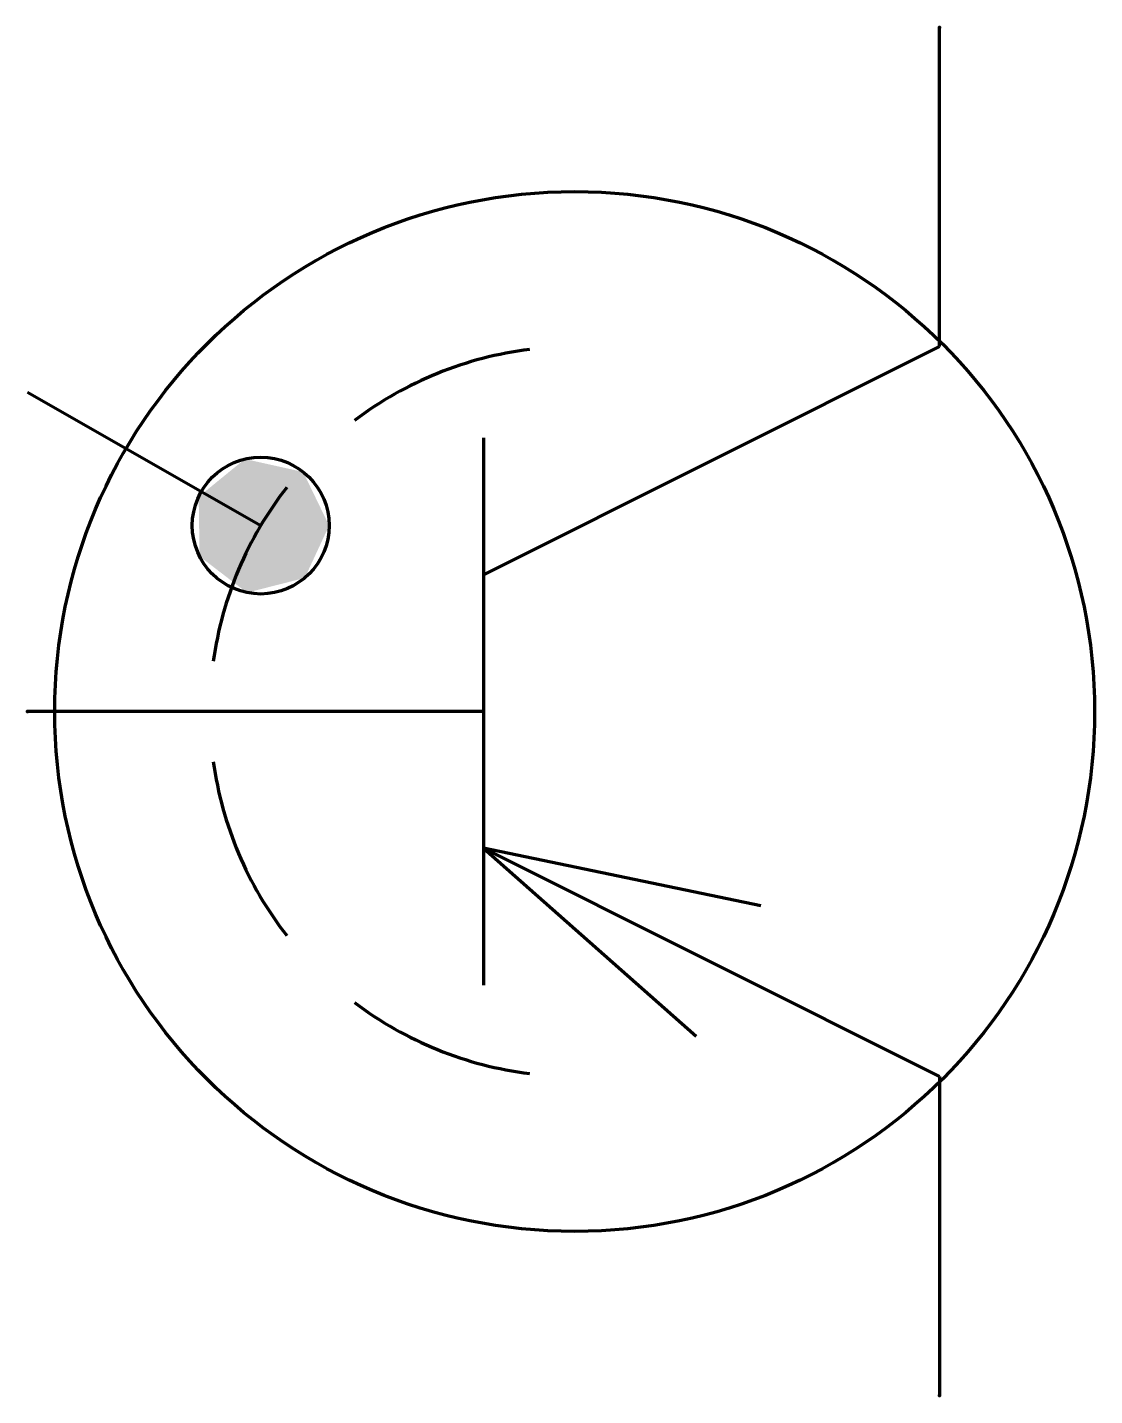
# Model space of a CAD drawing. Header units: millimetres. Extents: x 0 to 11.7, y -7.5 to 7.5.
import ezdxf

# ---------------------------------------------------------------- set-up
doc = ezdxf.new("R2010")
doc.units = ezdxf.units.MM
doc.layers.get('0').update_dxf_attribs({"linetype": 'CONTINUOUS', "lineweight": 0})

msp = doc.modelspace()

# ---------------------------------------------------------------- hatches: boundary and pattern name
at = {"linetype": 'CONTINUOUS', "lineweight": 70}
msp.add_hatch(color=7, dxfattribs=at).paths.add_polyline_path([(3.308, 2.038), (3.023, 2.626), (2.385, 2.768), (1.878, 2.354), (1.888, 1.701), (2.407, 1.303), (3.041, 1.464)])

# ---------------------------------------------------------------- linework, layer by layer
at = {"color": 7, "linetype": 'CONTINUOUS', "lineweight": 70}
for p, q in [((10, 4), (10, 7.5)), ((10, 4), (5, 1.5)), ((0, 3.5), (2.558, 2.038)), ((5, 3), (5, -3)), ((5, 0), (0, 0)), ((5, -1.5), (10, -4)), ((8.04, -2.13), (5, -1.5)), ((5, -1.5), (7.33, -3.56)), ((10, -4), (10, -7.5))]:
    msp.add_line(p, q, dxfattribs=at)
for centre, radius in [((6, 0), 5.7), ((2.558, 2.038), 0.75)]:
    msp.add_circle(centre, radius, dxfattribs=at)
for start, end in [(97.0948, 127.0962), (142.0986, 172.0968), (187.9032, 217.9014), (232.9038, 262.9052)]:
    msp.add_arc((6, 0), 4, start, end, dxfattribs=at)
for p in [(10, 7.5), (0, 0), (10, -7.5)]:
    msp.add_point(p, dxfattribs=at)

doc.saveas('drawing.dxf')
